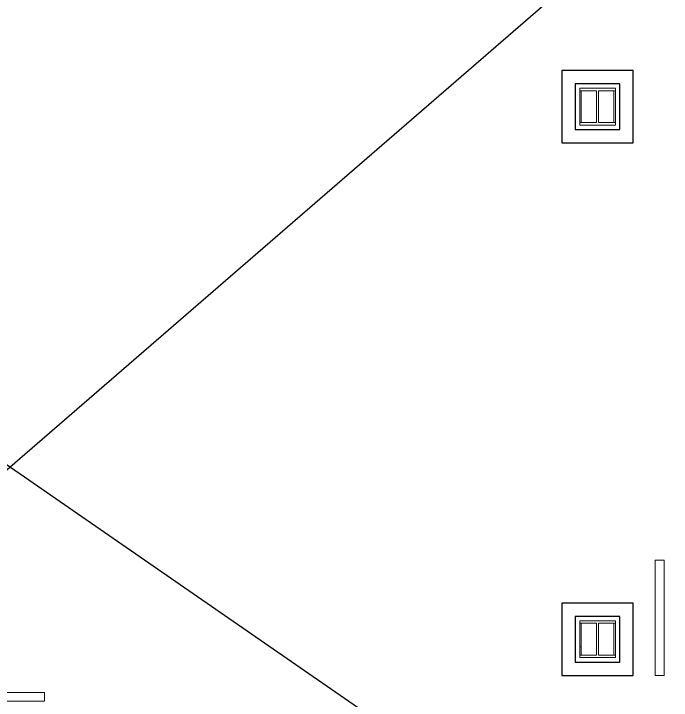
# Model space of a CAD drawing. Header units: millimetres. Extents: x -15161 to 10473752, y -72817 to 33960.
# Drawn here: x -955 to -214, y -29224 to -28450 of the extents above; entities that cross this region are included whole.
import ezdxf

# ---------------------------------------------------------------- set-up
doc = ezdxf.new("R2010")
doc.units = ezdxf.units.MM
doc.layers.add('PDF_幾何圖形', color=7, linetype='Continuous')

# ---------------------------------------------------------------- blocks, each defined once
blk = doc.blocks.new('建築底圖1140116')
at = {"layer": 'PDF_幾何圖形', "lineweight": 0}
for points in [[(-317.38, -22712.24), (-317.38, -22715.21), (-277.16, -22715.21), (-277.16, -22712.24), (-296.21, -22712.24), (-296.21, -22676.68), (-277.16, -22676.68), (-277.16, -22673.71), (-317.38, -22673.71), (-317.38, -22676.68), (-298.33, -22676.68), (-298.33, -22712.24)], [(-317.38, -22712.24), (-317.38, -22676.68), (-315.68, -22676.68), (-315.68, -22712.24)], [(-278.85, -22712.24), (-278.85, -22676.68), (-277.16, -22676.68), (-277.16, -22712.24)], [(-317.38, -23312.63), (-317.38, -23315.17), (-277.16, -23315.17), (-277.16, -23312.63), (-296.21, -23312.63), (-296.21, -23276.64), (-277.16, -23276.64), (-277.16, -23274.1), (-317.38, -23274.1), (-317.38, -23276.64), (-298.33, -23276.64), (-298.33, -23312.63)], [(-317.38, -23312.63), (-317.38, -23276.64), (-315.68, -23276.64), (-315.68, -23312.63)], [(-278.85, -23312.63), (-278.85, -23276.64), (-277.16, -23276.64), (-277.16, -23312.63)]]:
    blk.add_lwpolyline(points, close=True, dxfattribs=at)
blk.add_lwpolyline([(-315.68, -23303.31), (-317.38, -23303.31)], dxfattribs=at)

msp = doc.modelspace()

# ---------------------------------------------------------------- linework, layer by layer
at = {"color": 230}
msp.add_line((-2764.4316, -27714.2015), (3296.1753, -31900.7926), dxfattribs=at)
msp.add_lwpolyline([(43975.9067, 9939.3038), (-15160.8453, -41255.219)], dxfattribs=at)
at = {"color": 94}
for points in [[(-337.3783, -28595.6807), (-257.155, -28595.6807), (-257.155, -28514.1872), (-337.3783, -28514.1872)], [(-322.3783, -28580.6807), (-272.155, -28580.6807), (-272.155, -28529.1872), (-322.3783, -28529.1872)], [(-337.3783, -29196.0656), (-257.155, -29196.0656), (-257.155, -29114.5721), (-337.3783, -29114.5721)], [(-322.3783, -29181.0656), (-272.155, -29181.0656), (-272.155, -29129.5721), (-322.3783, -29129.5721)]]:
    msp.add_lwpolyline(points, close=True, dxfattribs=at)
at = {"color": 8, "lineweight": 13, "ltscale": 0.13}
for points in [[(-222.1321, -29066.0656), (-232.1321, -29066.0656), (-232.1321, -29196.0656), (-222.1321, -29196.0656)], [(-1050.5636, -29225.109), (-1050.5636, -29215.109), (-920.5636, -29215.109), (-920.5636, -29225.109)]]:
    msp.add_lwpolyline(points, close=True, dxfattribs=at)

# ---------------------------------------------------------------- block references
at = {"color": 2}
msp.add_blockref('建築底圖1140116', (0, -5860.4722), dxfattribs=at)

doc.saveas('drawing.dxf')
